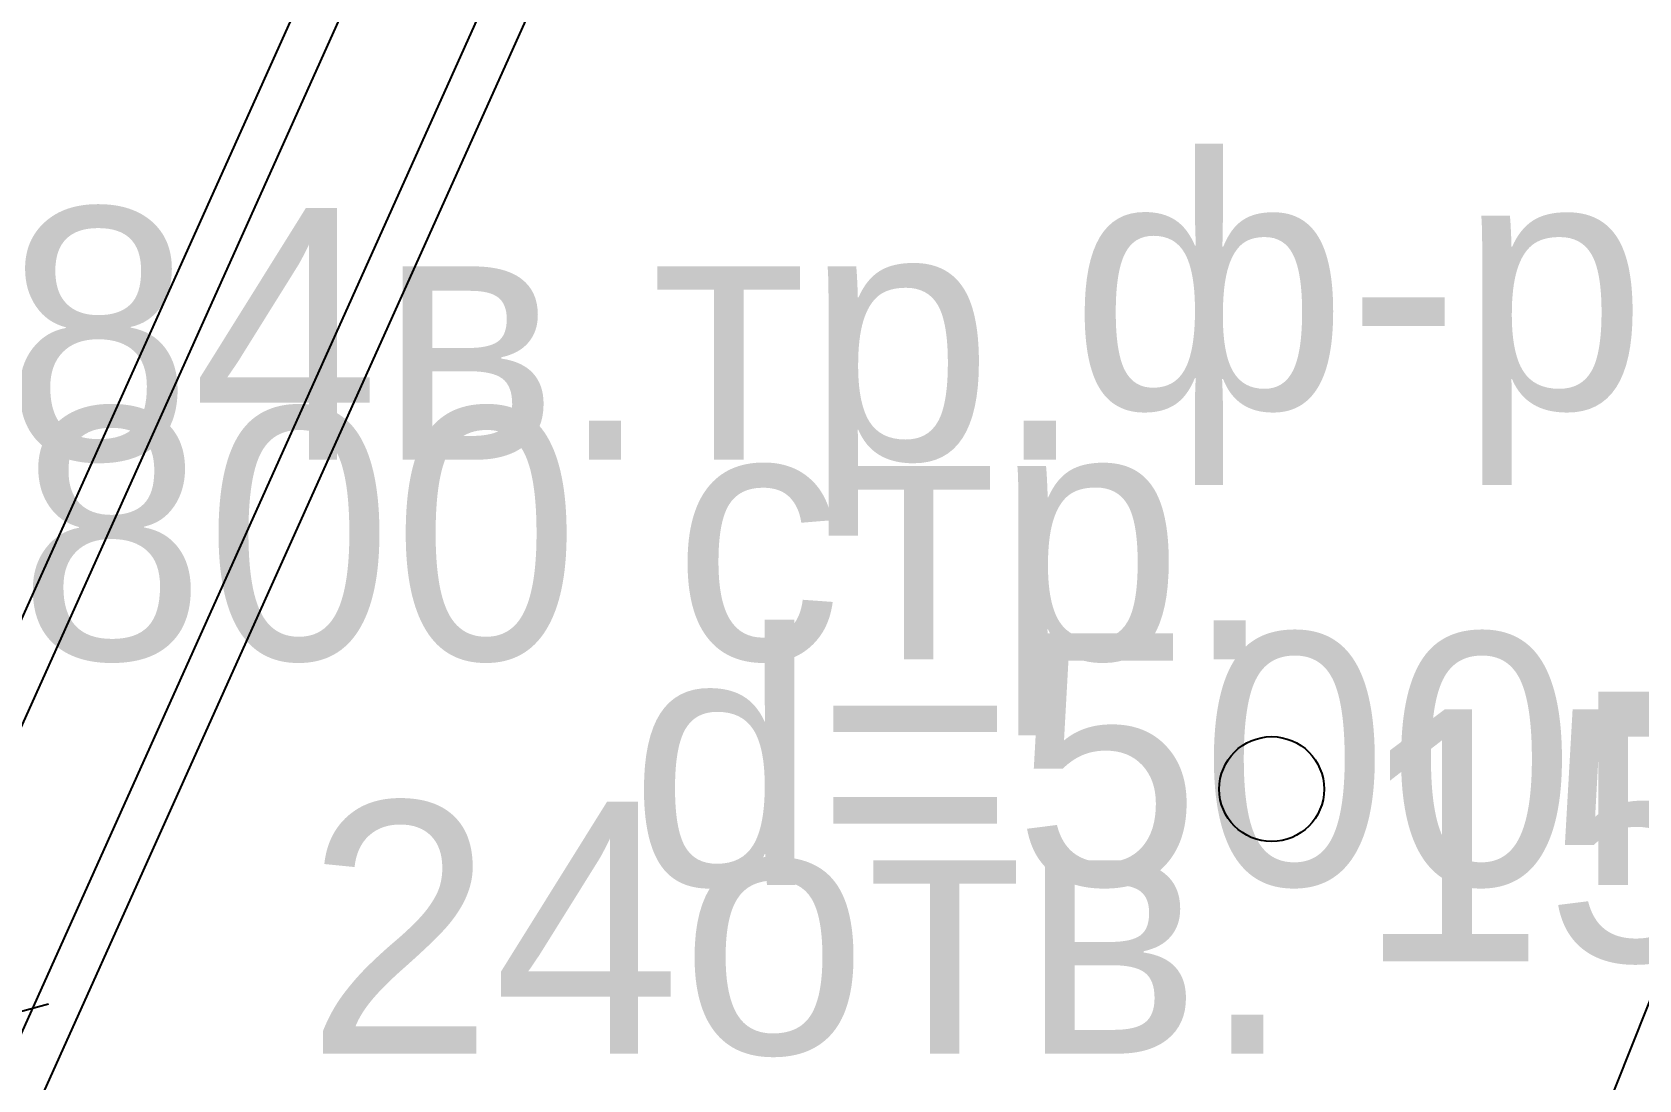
# Model space of a CAD drawing. Header units: metres. Extents: x -2743 to 126, y 13385 to 13916.
# Drawn here: x -1903.99 to -1896.33, y 13654.96 to 13659.96 of the extents above; entities that cross this region are included whole.
import ezdxf

# ---------------------------------------------------------------- set-up
doc = ezdxf.new("R2010")
doc.units = ezdxf.units.M
for name, color, linetype in [('link-улица Берзарина_Покрытия — Новые$0$ДВ_ПП_Тип2_Р_покрытия_ПЧ_Местные', 7, 'Continuous'), ('output[1-12]_3_ДЖКХ-24_03233pp$0$Водосток проектный', 7, 'Continuous'), ('output[1-12]_3_ДЖКХ-24_03233tp$0$Горизонтали', 7, 'Continuous'), ('output[1-12]_3_ДЖКХ-24_03233up$0$Водопровод', 7, 'Continuous'), ('output[1-12]_3_ДЖКХ-24_03233up$0$Кабель связи', 7, 'Continuous')]:
    doc.layers.add(name, color=color, linetype=linetype)

msp = doc.modelspace()

# ---------------------------------------------------------------- linework, layer by layer
at = {"layer": 'link-улица Берзарина_Покрытия — Новые$0$ДВ_ПП_Тип2_Р_покрытия_ПЧ_Местные'}
msp.add_lwpolyline([(-1917.8435, 13676.0806), (-1920.436, 13665.3515), (-1918.323, 13664.1085), (-1915.507, 13662.452), (-1906.3594, 13656.0368), (-1902.986, 13653.693), (-1898.2584, 13650.3653), (-1893.592, 13662.0758), (-1896.6758, 13663.9341), (-1896.6758, 13663.9341), (-1897.622, 13664.604), (-1897.7521, 13664.7494), (-1898.1907, 13665.3031), (-1898.4524, 13665.7157), (-1898.9506, 13666.8325), (-1899.2049, 13668.0277), (-1899.2242, 13669.0702), (-1899.1864, 13669.4153), (-1899.0873, 13669.9051), (-1898.5163, 13672.6147)], dxfattribs=at)
msp.add_lwpolyline([(-1876.9074, 13652.3509), (-1873.4637, 13650.3501), (-1873.4443, 13650.3389), (-1871.2073, 13649.0392), (-1875.1193, 13638.3916), (-1884.4962, 13642.9012), (-1894.466, 13647.696), (-1898.2584, 13650.3653), (-1893.592, 13662.0758), (-1892.5405, 13661.4421), (-1889.0153, 13659.3914), (-1887.2932, 13658.3743), (-1883.832, 13656.3692), (-1880.3722, 13654.3639), (-1880.3704, 13654.3628), (-1879.7471, 13654.0007), (-1876.9179, 13652.357), (-1876.9074, 13652.3509)], close=True, dxfattribs=at)
at = {"layer": 'output[1-12]_3_ДЖКХ-24_03233pp$0$Водосток проектный'}
for points in [[(-1905.4123, 13651.6236), (-1905.8774, 13651.8329), (-1906.3425, 13652.0422), (-1897.9731, 13670.6402), (-1897.508, 13670.4309), (-1897.0429, 13670.2216), (-1905.4123, 13651.6236)], [(-1906.151, 13651.956), (-1902.2677, 13660.5881)], [(-1905.6038, 13651.7098), (-1901.7205, 13660.342)]]:
    msp.add_lwpolyline(points, dxfattribs=at)
at = {"layer": 'output[1-12]_3_ДЖКХ-24_03233tp$0$Горизонтали'}
msp.add_circle((-1898.0794, 13656.3487), 0.25, dxfattribs=at)
at = {"layer": 'output[1-12]_3_ДЖКХ-24_03233up$0$Кабель связи'}
msp.add_lwpolyline([(-1904.6335, 13655.1283), (-1903.9105, 13655.3259)], dxfattribs=at)

# ---------------------------------------------------------------- texts
at = {"layer": 'output[1-12]_3_ДЖКХ-24_03233pp$0$Водосток проектный'}
msp.add_text('d=500пэ..пр.', height=1.2, dxfattribs=at).set_placement((-1901.1395, 13655.8916))
at = {"layer": 'output[1-12]_3_ДЖКХ-24_03233tp$0$Горизонтали'}
msp.add_text('152.44', height=1.2, dxfattribs=at).set_placement((-1897.6702, 13655.5282))
at = {"layer": 'output[1-12]_3_ДЖКХ-24_03233up$0$Водопровод'}
for s, p in [('ф-р. d=1000 стр.', (-1899.0382, 13658.1601)), ('150.84в.тр.', (-1907.2415, 13657.9184)), ('d=800 стр.', (-1905.8851, 13656.9665))]:
    msp.add_text(s, height=1.2, dxfattribs=at).set_placement(p)
at = {"layer": 'output[1-12]_3_ДЖКХ-24_03233up$0$Кабель связи'}
msp.add_text('24отв.', height=1.2, dxfattribs=at).set_placement((-1902.6831, 13655.0881))

doc.saveas('drawing.dxf')
